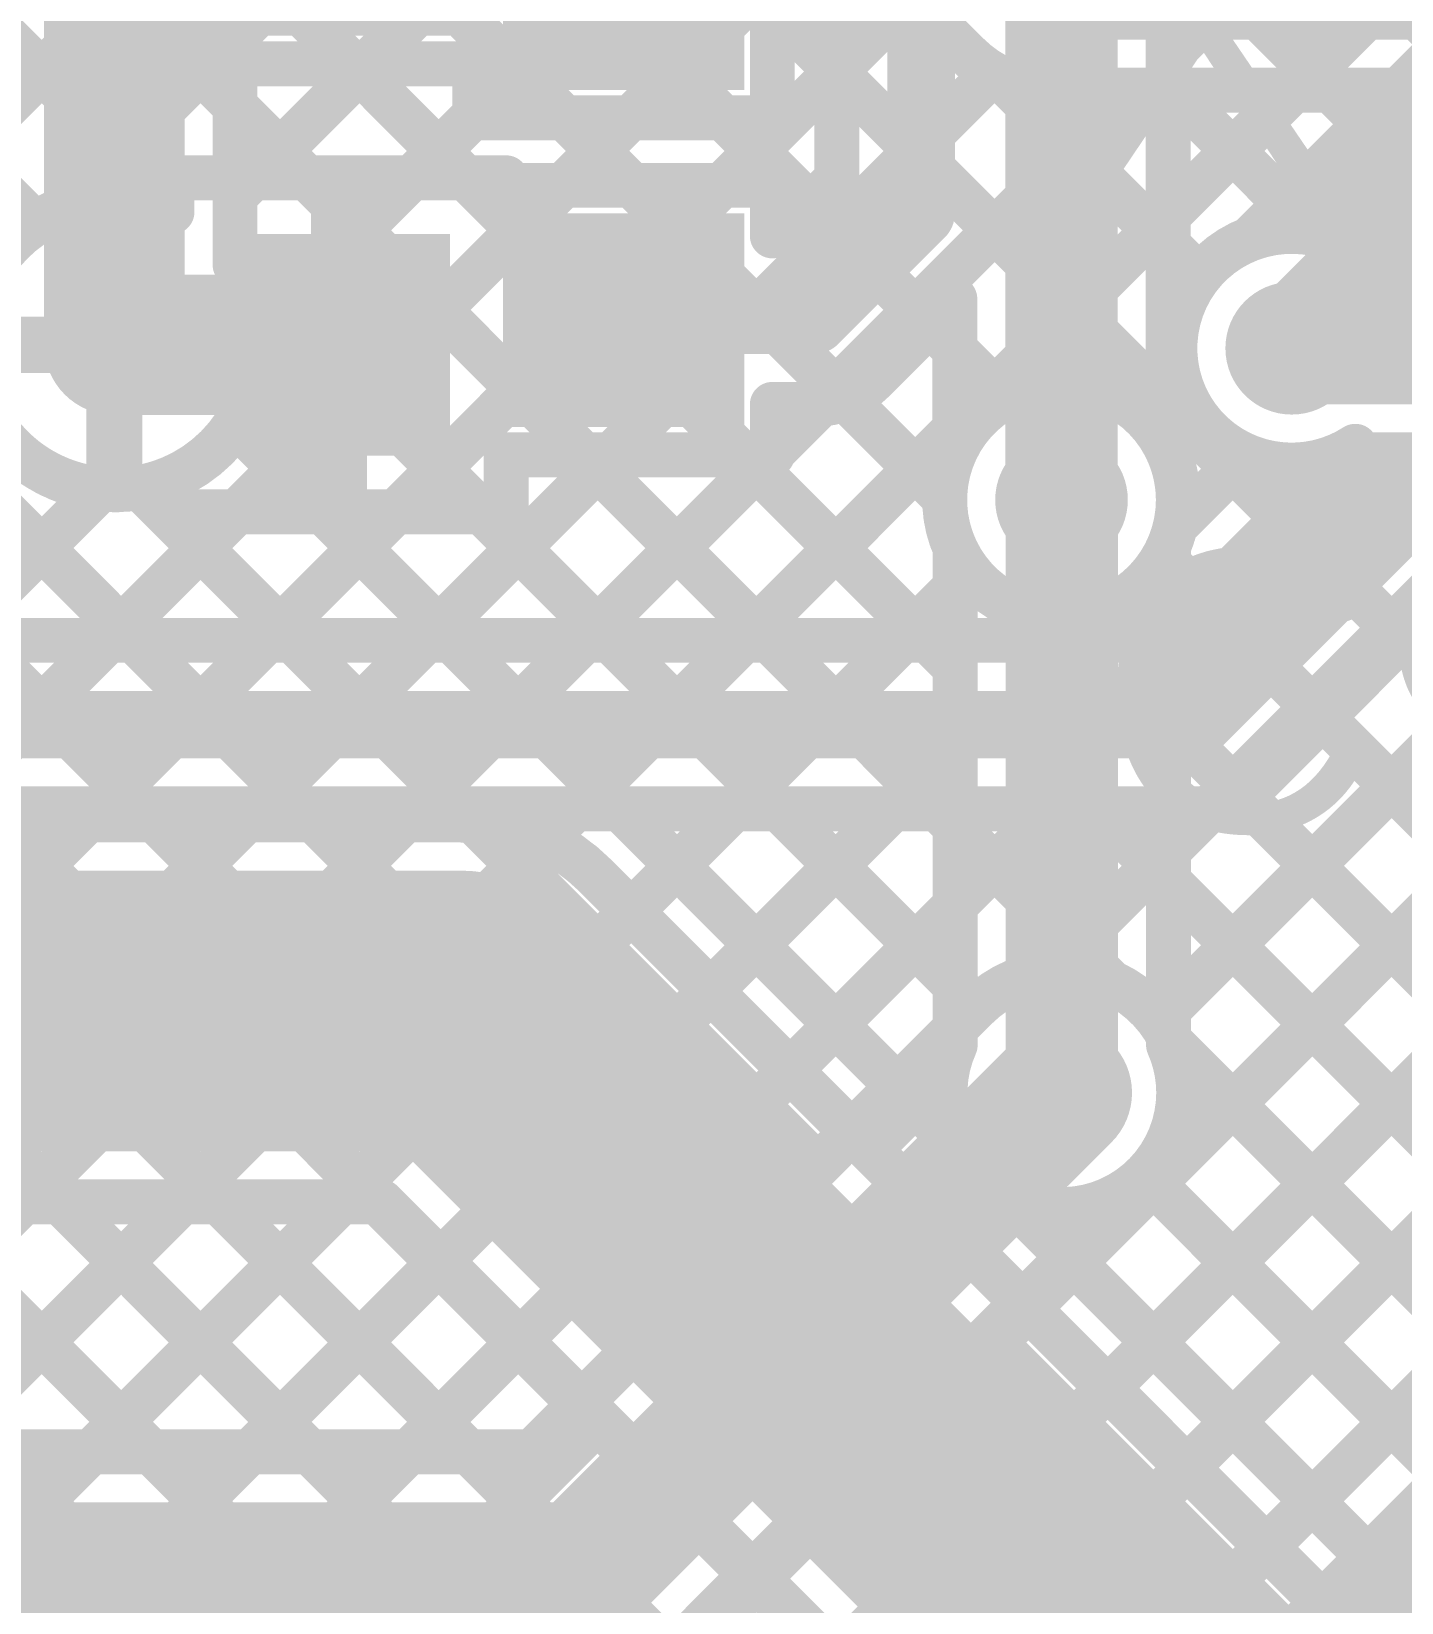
# Model space of a CAD drawing. Header units: millimetres. Extents: x -0.01 to 3.73, y -0.01 to 3.05.
# Drawn here: x 0.1995 to 0.4436, y 2.0347 to 2.3144 of the extents above; entities that cross this region are included whole.
import ezdxf

# ---------------------------------------------------------------- set-up
doc = ezdxf.new("R2010")
doc.units = ezdxf.units.MM
doc.header["$MEASUREMENT"] = 0
for name, color, linetype in [('BottomLayer', 5, 'Continuous'), ('BottomPaste', 16, 'Continuous'), ('BottomSolder', 6, 'Continuous'), ('TopLayer', 1, 'Continuous'), ('TopOverlay', 2, 'Continuous'), ('ViaHoleLayer', 16, 'Continuous')]:
    doc.layers.add(name, color=color, linetype=linetype)
doc.styles.add('Arial', font='', dxfattribs={"height": 0.2})
doc.styles.get('Arial').set_extended_font_data('Arial')

# ---------------------------------------------------------------- blocks, each defined once
blk = doc.blocks.new('R__0603_B_67')
at = {"layer": 'BottomLayer'}
for points in [[(-0.045, -0.0175), (-0.045, 0.0175), (-0.015, 0.0175), (-0.015, -0.0175)], [(0.015, -0.0175), (0.015, 0.0175), (0.045, 0.0175), (0.045, -0.0175)]]:
    blk.add_hatch(color=5, dxfattribs=at).paths.add_polyline_path(points)
at = {"layer": 'BottomPaste'}
for points in [[(-0.045, -0.0175), (-0.045, 0.0175), (-0.015, 0.0175), (-0.015, -0.0175)], [(0.015, -0.0175), (0.015, 0.0175), (0.045, 0.0175), (0.045, -0.0175)]]:
    blk.add_hatch(color=16, dxfattribs=at).paths.add_polyline_path(points)
at = {"layer": 'BottomSolder'}
for points in [[(-0.049, -0.0215), (-0.049, 0.0215), (-0.011, 0.0215), (-0.011, -0.0215)], [(0.011, -0.0215), (0.011, 0.0215), (0.049, 0.0215), (0.049, -0.0215)]]:
    blk.add_hatch(color=6, dxfattribs=at).paths.add_polyline_path(points)
blk = doc.blocks.new('SOT23_3_B_111')
at = {"layer": 'BottomLayer'}
for points in [[(-0.02166, 0.02657), (-0.05316, 0.02657), (-0.05316, 0.05807), (-0.02166, 0.05807)], [(0.05314, 0.02657), (0.02165, 0.02657), (0.02165, 0.05807), (0.05314, 0.05807)], [(0.01574, -0.05807), (-0.01575, -0.05807), (-0.01575, -0.02657), (0.01574, -0.02657)]]:
    blk.add_hatch(color=5, dxfattribs=at).paths.add_polyline_path(points)
at = {"layer": 'BottomPaste'}
for points in [[(-0.02166, 0.02657), (-0.05316, 0.02657), (-0.05316, 0.05807), (-0.02166, 0.05807)], [(0.05314, 0.02657), (0.02165, 0.02657), (0.02165, 0.05807), (0.05314, 0.05807)], [(0.01574, -0.05807), (-0.01575, -0.05807), (-0.01575, -0.02657), (0.01574, -0.02657)]]:
    blk.add_hatch(color=16, dxfattribs=at).paths.add_polyline_path(points)
at = {"layer": 'BottomSolder'}
for points in [[(-0.01766, 0.02257), (-0.05716, 0.02257), (-0.05716, 0.06207), (-0.01766, 0.06207)], [(0.05714, 0.02257), (0.01765, 0.02257), (0.01765, 0.06207), (0.05714, 0.06207)], [(0.01974, -0.06207), (-0.01975, -0.06207), (-0.01975, -0.02257), (0.01974, -0.02257)]]:
    blk.add_hatch(color=6, dxfattribs=at).paths.add_polyline_path(points)

msp = doc.modelspace()

# ---------------------------------------------------------------- hatches: boundary and pattern name
at = {"layer": 'BottomLayer'}
h = msp.add_hatch(color=5, dxfattribs=at)
edge = h.paths.add_edge_path()
edge.add_arc((0.2143, 2.2586), 0.01181, 0, 360)
h = msp.add_hatch(color=5, dxfattribs=at)
edge = h.paths.add_edge_path()
edge.add_arc((0.424, 2.258), 0.01181, 0, 360)
h = msp.add_hatch(color=5, dxfattribs=at)
edge = h.paths.add_edge_path()
edge.add_arc((0.383, 2.231), 0.01181, 0, 360)
h = msp.add_hatch(color=5, dxfattribs=at)
edge = h.paths.add_edge_path()
edge.add_arc((0.38306, 2.12545), 0.01181, 0, 360)
at = {"layer": 'TopLayer'}
h = msp.add_hatch(color=1, dxfattribs=at)
edge = h.paths.add_edge_path()
edge.add_arc((0.2143, 2.2586), 0.01181, 0, 360)
h = msp.add_hatch(color=1, dxfattribs=at)
edge = h.paths.add_edge_path()
edge.add_arc((0.424, 2.258), 0.01181, 0, 360)
h = msp.add_hatch(color=1, dxfattribs=at)
edge = h.paths.add_edge_path()
edge.add_arc((0.383, 2.231), 0.01181, 0, 360)
h = msp.add_hatch(color=1, dxfattribs=at)
edge = h.paths.add_edge_path()
edge.add_arc((0.38306, 2.12545), 0.01181, 0, 360)
at = {"layer": 'ViaHoleLayer'}
h = msp.add_hatch(color=16, dxfattribs=at)
edge = h.paths.add_edge_path()
edge.add_arc((0.2143, 2.2586), 0.00591, 0, 360)
h = msp.add_hatch(color=16, dxfattribs=at)
edge = h.paths.add_edge_path()
edge.add_arc((0.424, 2.258), 0.00591, 0, 360)
h = msp.add_hatch(color=16, dxfattribs=at)
edge = h.paths.add_edge_path()
edge.add_arc((0.383, 2.231), 0.00591, 0, 360)
h = msp.add_hatch(color=16, dxfattribs=at)
edge = h.paths.add_edge_path()
edge.add_arc((0.38306, 2.12545), 0.00591, 0, 360)

# ---------------------------------------------------------------- linework, layer by layer
at = {"layer": 'BottomLayer'}
for points, const_width in [([(0.13467, 2.40224), (0.24856, 2.28835)], 0.008), ([(0.343, 2.28821), (0.343, 2.377)], 0.008), ([(0.358, 2.282), (0.358, 2.377)], 0.012), ([(0.383, 2.231), (0.383, 2.361)], 0.02), ([(0.424, 2.258), (0.524, 2.358)], 0.02), ([(0.22957, 2.30866), (0.22957, 2.35816)], 0.008), ([(0.40603, 2.35716), (0.45116, 2.31203)], 0.008), ([(0.402, 2.23949), (0.402, 2.35313)], 0.008), ([(0.3315, 2.299), (0.3315, 2.347)], 0.008), ([(0.402, 2.3099), (0.4373, 2.3452)], 0.008), ([(0.402, 2.28162), (0.46264, 2.34226)], 0.008), ([(0.19443, 2.30032), (0.22957, 2.33547)], 0.008), ([(0.41657, 2.27744), (0.47637, 2.33724)], 0.008), ([(0.3, 2.328), (0.305, 2.323)], 0.02), ([(0.402, 2.33291), (0.43702, 2.29789)], 0.008), ([(0.407, 2.191), (0.54022, 2.32422)], 0.012), ([(0.3315, 2.31855), (0.343, 2.30705)], 0.008), ([(0.19443, 2.31421), (0.22457, 2.28406)], 0.008), ([(0.093, 1.77463), (0.6276, 2.30922)], 0.008), ([(0.093, 1.74634), (0.65588, 2.30922)], 0.008), ([(0.093, 1.80291), (0.59931, 2.30922)], 0.008), ([(0.093, 1.71806), (0.68417, 2.30922)], 0.008), ([(0.20512, 2.28273), (0.23105, 2.30866)], 0.008), ([(0.22957, 2.30866), (0.2785, 2.30866)], 0.008), ([(0.23903, 2.28835), (0.25934, 2.30866)], 0.008), ([(0.25654, 2.30866), (0.27685, 2.28835)], 0.008), ([(0.2785, 2.299), (0.2785, 2.30866)], 0.008), ([(0.32253, 2.287), (0.343, 2.30747)], 0.008), ([(0.40021, 2.13841), (0.57103, 2.30922)], 0.008), ([(0.41761, 2.1804), (0.54644, 2.30922)], 0.008), ([(0.402, 2.30462), (0.42288, 2.28375)], 0.008), ([(0.26731, 2.28835), (0.2785, 2.29954)], 0.008), ([(0.2785, 2.299), (0.3315, 2.299)], 0.008), ([(0.29425, 2.287), (0.30625, 2.299)], 0.008), ([(0.29449, 2.299), (0.30649, 2.287)], 0.008), ([(0.32277, 2.299), (0.33828, 2.28349)], 0.008), ([(0.22457, 2.28835), (0.28407, 2.28835)], 0.008), ([(0.22457, 2.28228), (0.22457, 2.28835)], 0.008), ([(0.33279, 2.278), (0.343, 2.28821)], 0.008), ([(0.19443, 2.28592), (0.20015, 2.28019)], 0.008), ([(0.25432, 2.2586), (0.25432, 2.28435)], 0.01), ([(0.2785, 2.287), (0.28407, 2.287)], 0.008), ([(0.28407, 2.287), (0.3315, 2.287)], 0.008), ([(0.3315, 2.278), (0.3315, 2.287)], 0.008), ([(0.339, 2.263), (0.358, 2.282)], 0.012), ([(0.2143, 2.2586), (0.2143, 2.28042)], 0.01), ([(0.402, 2.27634), (0.40757, 2.27077)], 0.008), ([(0.15252, 2.27126), (0.21778, 2.206)], 0.008), ([(0.2143, 2.2586), (0.25432, 2.2586)], 0.025), ([(0.305, 2.263), (0.339, 2.263)], 0.012), ([(0.34961, 2.2524), (0.364, 2.26679)], 0.008), ([(0.364, 2.23949), (0.364, 2.26679)], 0.008), ([(0.35949, 2.26228), (0.364, 2.25777)], 0.008), ([(0.19249, 2.2586), (0.2143, 2.2586)], 0.01), ([(0.2143, 2.23679), (0.2143, 2.2586)], 0.01), ([(0.25432, 2.23286), (0.25432, 2.2586)], 0.01), ([(0.3315, 2.2394), (0.34014, 2.24804)], 0.008), ([(0.3315, 2.239), (0.3315, 2.248)], 0.008), ([(0.3315, 2.248), (0.339, 2.248)], 0.008), ([(0.34446, 2.24903), (0.36219, 2.23129)], 0.008), ([(0.402, 2.24805), (0.42242, 2.22763)], 0.008), ([(0.32638, 2.206), (0.364, 2.24362)], 0.008), ([(0.40079, 2.206), (0.43533, 2.24054)], 0.008), ([(0.26981, 2.206), (0.30281, 2.239)], 0.008), ([(0.28407, 2.22886), (0.28407, 2.239)], 0.008), ([(0.28407, 2.239), (0.3315, 2.239)], 0.008), ([(0.29792, 2.239), (0.33092, 2.206)], 0.008), ([(0.2981, 2.206), (0.3311, 2.239)], 0.008), ([(0.3262, 2.239), (0.3592, 2.206)], 0.008), ([(0.40328, 2.22633), (0.41582, 2.23887)], 0.008), ([(0.22457, 2.22886), (0.22457, 2.23493)], 0.008), ([(0.18496, 2.206), (0.21187, 2.23291)], 0.008), ([(0.21886, 2.2332), (0.24606, 2.206)], 0.008), ([(0.21325, 2.206), (0.2361, 2.22886)], 0.008), ([(0.22457, 2.22886), (0.28407, 2.22886)], 0.008), ([(0.24153, 2.206), (0.26439, 2.22886)], 0.008), ([(0.25149, 2.22886), (0.27435, 2.206)], 0.008), ([(0.27978, 2.22886), (0.30263, 2.206)], 0.008), ([(0.3464, 1.95161), (0.62284, 2.22805)], 0.008), ([(0.40108, 2.22069), (0.40828, 2.21349)], 0.008), ([(0.35467, 2.206), (0.36671, 2.21805)], 0.008), ([(0.357, 1.941), (0.63345, 2.21745)], 0.012), ([(0.38295, 2.206), (0.38767, 2.21072)], 0.008), ([(0.38329, 2.21019), (0.38749, 2.206)], 0.008), ([(0.14512, 2.206), (0.40079, 2.206)], 0.008), ([(0.44363, 2.20642), (0.52242, 2.12763)], 0.008), ([(0.104, 2.191), (0.407, 2.191)], 0.012), ([(0.42949, 2.19228), (0.50828, 2.11349)], 0.008), ([(0.41511, 2.17838), (0.49414, 2.09935)], 0.008), ([(0.14006, 2.07625), (0.23981, 2.176)], 0.008), ([(0.14072, 2.176), (0.407, 2.176)], 0.008), ([(0.15667, 2.06457), (0.2681, 2.176)], 0.008), ([(0.16293, 2.176), (0.27743, 2.0615)], 0.008), ([(0.16365, 2.12812), (0.21153, 2.176)], 0.008), ([(0.18188, 2.0615), (0.29638, 2.176)], 0.008), ([(0.19121, 2.176), (0.29721, 2.07)], 0.008), ([(0.21017, 2.0615), (0.32467, 2.176)], 0.008), ([(0.2195, 2.176), (0.31135, 2.08414)], 0.008), ([(0.23845, 2.0615), (0.35295, 2.176)], 0.008), ([(0.24778, 2.176), (0.32549, 2.09829)], 0.008), ([(0.26674, 2.0615), (0.38124, 2.176)], 0.008), ([(0.27606, 2.176), (0.33964, 2.11243)], 0.008), ([(0.30435, 2.176), (0.35378, 2.12657)], 0.008), ([(0.33263, 2.176), (0.36792, 2.14071)], 0.008), ([(0.36092, 2.176), (0.39185, 2.14507)], 0.008), ([(0.38029, 2.14677), (0.40978, 2.17626)], 0.008), ([(0.3892, 2.176), (0.47999, 2.08521)], 0.008), ([(0.16513, 2.14551), (0.24914, 2.0615)], 0.008), ([(0.28871, 2.0615), (0.36786, 2.14065)], 0.008), ([(0.29761, 2.04), (0.38306, 2.12545)], 0.025), ([(0.40268, 2.13424), (0.46585, 2.07107)], 0.008), ([(0.16082, 2.12154), (0.22086, 2.0615)], 0.008), ([(0.31281, 2.0248), (0.39826, 2.11024)], 0.008), ([(0.39832, 2.11031), (0.45171, 2.05692)], 0.008), ([(0.38418, 2.09617), (0.43757, 2.04278)], 0.008), ([(0.37004, 2.08202), (0.42343, 2.02864)], 0.008), ([(0.3559, 2.06788), (0.40928, 2.0145)], 0.008), ([(0.15897, 2.0615), (0.28871, 2.0615)], 0.008), ([(0.34176, 2.05374), (0.39514, 2.00035)], 0.008), ([(0.127, 2.04), (0.29761, 2.04)], 0.025), ([(0.32761, 2.0396), (0.381, 1.98621)], 0.008)]:
    msp.add_lwpolyline(points, dxfattribs=dict(at, const_width=const_width))
for points, const_width in [([(0.3, 2.323, 1), (0.31, 2.323, 1)], 0.01), ([(0.4, 2.3099, 1), (0.404, 2.3099, 1)], 0.004), ([(0.22757, 2.30866, 1), (0.23157, 2.30866, 1)], 0.004), ([(0.22757, 2.30866, 1), (0.23157, 2.30866, 1)], 0.004), ([(0.22905, 2.30866, 1), (0.23305, 2.30866, 1)], 0.004), ([(0.25454, 2.30866, 1), (0.25854, 2.30866, 1)], 0.004), ([(0.25734, 2.30866, 1), (0.26134, 2.30866, 1)], 0.004), ([(0.2765, 2.30866, 1), (0.2805, 2.30866, 1)], 0.004), ([(0.2765, 2.30866, 1), (0.2805, 2.30866, 1)], 0.004), ([(0.341, 2.30747, 1), (0.345, 2.30747, 1)], 0.004), ([(0.341, 2.30705, 1), (0.345, 2.30705, 1)], 0.004), ([(0.4, 2.30462, 1), (0.404, 2.30462, 1)], 0.004), ([(0.2765, 2.29954, 1), (0.2805, 2.29954, 1)], 0.004), ([(0.2765, 2.299, 1), (0.2805, 2.299, 1)], 0.004), ([(0.2765, 2.299, 1), (0.2805, 2.299, 1)], 0.004), ([(0.29249, 2.299, 1), (0.29649, 2.299, 1)], 0.004), ([(0.30425, 2.299, 1), (0.30825, 2.299, 1)], 0.004), ([(0.32077, 2.299, 1), (0.32477, 2.299, 1)], 0.004), ([(0.3295, 2.299, 1), (0.3335, 2.299, 1)], 0.004), ([(0.3295, 2.299, 1), (0.3335, 2.299, 1)], 0.004), ([(0.43502, 2.29789, 1), (0.43902, 2.29789, 1)], 0.004), ([(0.22257, 2.28835, 1), (0.22657, 2.28835, 1)], 0.004), ([(0.22257, 2.28835, 1), (0.22657, 2.28835, 1)], 0.004), ([(0.23703, 2.28835, 1), (0.24103, 2.28835, 1)], 0.004), ([(0.24656, 2.28835, 1), (0.25056, 2.28835, 1)], 0.004), ([(0.26531, 2.28835, 1), (0.26931, 2.28835, 1)], 0.004), ([(0.27485, 2.28835, 1), (0.27885, 2.28835, 1)], 0.004), ([(0.28207, 2.28835, 1), (0.28607, 2.28835, 1)], 0.004), ([(0.341, 2.28821, 1), (0.345, 2.28821, 1)], 0.004), ([(0.341, 2.28821, 1), (0.345, 2.28821, 1)], 0.004), ([(0.25182, 2.28435, 1), (0.25682, 2.28435, 1)], 0.005), ([(0.2765, 2.287, 1), (0.2805, 2.287, 1)], 0.004), ([(0.28207, 2.287, 1), (0.28607, 2.287, 1)], 0.004), ([(0.28207, 2.287, 1), (0.28607, 2.287, 1)], 0.004), ([(0.29225, 2.287, 1), (0.29625, 2.287, 1)], 0.004), ([(0.30449, 2.287, 1), (0.30849, 2.287, 1)], 0.004), ([(0.32053, 2.287, 1), (0.32453, 2.287, 1)], 0.004), ([(0.3295, 2.287, 1), (0.3335, 2.287, 1)], 0.004), ([(0.3295, 2.287, 1), (0.3335, 2.287, 1)], 0.004), ([(0.20312, 2.28273, 1), (0.20712, 2.28273, 1)], 0.004), ([(0.22257, 2.28406, 1), (0.22657, 2.28406, 1)], 0.004), ([(0.22257, 2.28228, 1), (0.22657, 2.28228, 1)], 0.004), ([(0.22257, 2.28228, 1), (0.22657, 2.28228, 1)], 0.004), ([(0.33628, 2.28349, 1), (0.34028, 2.28349, 1)], 0.004), ([(0.355, 2.282, 1), (0.361, 2.282, 1)], 0.006), ([(0.355, 2.282, 1), (0.361, 2.282, 1)], 0.006), ([(0.4, 2.28162, 1), (0.404, 2.28162, 1)], 0.004), ([(0.42088, 2.28375, 1), (0.42488, 2.28375, 1)], 0.004), ([(0.19815, 2.28019, 1), (0.20215, 2.28019, 1)], 0.004), ([(0.2118, 2.28042, 1), (0.2168, 2.28042, 1)], 0.005), ([(0.3295, 2.278, 1), (0.3335, 2.278, 1)], 0.004), ([(0.33079, 2.278, 1), (0.33479, 2.278, 1)], 0.004), ([(0.4, 2.27634, 1), (0.404, 2.27634, 1)], 0.004), ([(0.41457, 2.27744, 1), (0.41857, 2.27744, 1)], 0.004), ([(0.41457, 2.27744, 1), (0.41857, 2.27744, 1)], 0.004), ([(0.40557, 2.27077, 1), (0.40957, 2.27077, 1)], 0.004), ([(0.20805, 2.2586, 1), (0.22055, 2.2586, 1)], 0.0125), ([(0.24807, 2.2586, 1), (0.26057, 2.2586, 1)], 0.0125), ([(0.302, 2.263, 1), (0.308, 2.263, 1)], 0.006), ([(0.336, 2.263, 1), (0.342, 2.263, 1)], 0.006), ([(0.336, 2.263, 1), (0.342, 2.263, 1)], 0.006), ([(0.362, 2.26679, 1), (0.366, 2.26679, 1)], 0.004), ([(0.362, 2.26679, 1), (0.366, 2.26679, 1)], 0.004), ([(0.35749, 2.26228, 1), (0.36149, 2.26228, 1)], 0.004), ([(0.419, 2.258, 1), (0.429, 2.258, 1)], 0.01), ([(0.2118, 2.2586, 1), (0.2168, 2.2586, 1)], 0.005), ([(0.2118, 2.2586, 1), (0.2168, 2.2586, 1)], 0.005), ([(0.2118, 2.2586, 1), (0.2168, 2.2586, 1)], 0.005), ([(0.25182, 2.2586, 1), (0.25682, 2.2586, 1)], 0.005), ([(0.25182, 2.2586, 1), (0.25682, 2.2586, 1)], 0.005), ([(0.362, 2.25777, 1), (0.366, 2.25777, 1)], 0.004), ([(0.3476, 2.25239, 1), (0.3516, 2.25239, 1)], 0.004), ([(0.34761, 2.2524, 1), (0.35161, 2.2524, 1)], 0.004), ([(0.34761, 2.25239, 1), (0.35161, 2.25239, 1)], 0.004), ([(0.3295, 2.248, 1), (0.3335, 2.248, 1)], 0.004), ([(0.3295, 2.248, 1), (0.3335, 2.248, 1)], 0.004), ([(0.337, 2.248, 1), (0.341, 2.248, 1)], 0.004), ([(0.337, 2.248, 1), (0.341, 2.248, 1)], 0.004), ([(0.337, 2.248, 1), (0.341, 2.248, 1)], 0.004), ([(0.33814, 2.24804, 1), (0.34214, 2.24804, 1)], 0.004), ([(0.34246, 2.24903, 1), (0.34646, 2.24903, 1)], 0.004), ([(0.4, 2.24805, 1), (0.404, 2.24805, 1)], 0.004), ([(0.362, 2.24362, 1), (0.366, 2.24362, 1)], 0.004), ([(0.43333, 2.24054, 1), (0.43733, 2.24054, 1)], 0.004), ([(0.43333, 2.24054, 1), (0.43733, 2.24054, 1)], 0.004), ([(0.2118, 2.23679, 1), (0.2168, 2.23679, 1)], 0.005), ([(0.28207, 2.239, 1), (0.28607, 2.239, 1)], 0.004), ([(0.28207, 2.239, 1), (0.28607, 2.239, 1)], 0.004), ([(0.29592, 2.239, 1), (0.29992, 2.239, 1)], 0.004), ([(0.30081, 2.239, 1), (0.30481, 2.239, 1)], 0.004), ([(0.3242, 2.239, 1), (0.3282, 2.239, 1)], 0.004), ([(0.3291, 2.239, 1), (0.3331, 2.239, 1)], 0.004), ([(0.3295, 2.2394, 1), (0.3335, 2.2394, 1)], 0.004), ([(0.3295, 2.239, 1), (0.3335, 2.239, 1)], 0.004), ([(0.3295, 2.239, 1), (0.3335, 2.239, 1)], 0.004), ([(0.362, 2.23949, 1), (0.366, 2.23949, 1)], 0.004), ([(0.362, 2.23949, 1), (0.366, 2.23949, 1)], 0.004), ([(0.378, 2.231, 1), (0.388, 2.231, 1)], 0.01), ([(0.4, 2.23949, 1), (0.404, 2.23949, 1)], 0.004), ([(0.4, 2.23949, 1), (0.404, 2.23949, 1)], 0.004), ([(0.41382, 2.23887, 1), (0.41782, 2.23887, 1)], 0.004), ([(0.22257, 2.23493, 1), (0.22657, 2.23493, 1)], 0.004), ([(0.22257, 2.23493, 1), (0.22657, 2.23493, 1)], 0.004), ([(0.20987, 2.23291, 1), (0.21387, 2.23291, 1)], 0.004), ([(0.21686, 2.2332, 1), (0.22086, 2.2332, 1)], 0.004), ([(0.25182, 2.23286, 1), (0.25682, 2.23286, 1)], 0.005), ([(0.36019, 2.23129, 1), (0.36419, 2.23129, 1)], 0.004), ([(0.22257, 2.22886, 1), (0.22657, 2.22886, 1)], 0.004), ([(0.22257, 2.22886, 1), (0.22657, 2.22886, 1)], 0.004), ([(0.2341, 2.22886, 1), (0.2381, 2.22886, 1)], 0.004), ([(0.24949, 2.22886, 1), (0.25349, 2.22886, 1)], 0.004), ([(0.26239, 2.22886, 1), (0.26639, 2.22886, 1)], 0.004), ([(0.27778, 2.22886, 1), (0.28178, 2.22886, 1)], 0.004), ([(0.28207, 2.22886, 1), (0.28607, 2.22886, 1)], 0.004), ([(0.28207, 2.22886, 1), (0.28607, 2.22886, 1)], 0.004), ([(0.40181, 2.231, 1), (0.40581, 2.231, 1)], 0.004), ([(0.40181, 2.231, 1), (0.40581, 2.231, 1)], 0.004), ([(0.40128, 2.22633, 1), (0.40528, 2.22633, 1)], 0.004), ([(0.42042, 2.22763, 1), (0.42442, 2.22763, 1)], 0.004), ([(0.39908, 2.22069, 1), (0.40308, 2.22069, 1)], 0.004), ([(0.36471, 2.21805, 1), (0.36871, 2.21805, 1)], 0.004), ([(0.40628, 2.21349, 1), (0.41028, 2.21349, 1)], 0.004), ([(0.38129, 2.21019, 1), (0.38529, 2.21019, 1)], 0.004), ([(0.38567, 2.21072, 1), (0.38967, 2.21072, 1)], 0.004), ([(0.21125, 2.206, 1), (0.21525, 2.206, 1)], 0.004), ([(0.21578, 2.206, 1), (0.21978, 2.206, 1)], 0.004), ([(0.23953, 2.206, 1), (0.24353, 2.206, 1)], 0.004), ([(0.24406, 2.206, 1), (0.24806, 2.206, 1)], 0.004), ([(0.26781, 2.206, 1), (0.27181, 2.206, 1)], 0.004), ([(0.27235, 2.206, 1), (0.27635, 2.206, 1)], 0.004), ([(0.2961, 2.206, 1), (0.3001, 2.206, 1)], 0.004), ([(0.30063, 2.206, 1), (0.30463, 2.206, 1)], 0.004), ([(0.32438, 2.206, 1), (0.32838, 2.206, 1)], 0.004), ([(0.32892, 2.206, 1), (0.33292, 2.206, 1)], 0.004), ([(0.35267, 2.206, 1), (0.35667, 2.206, 1)], 0.004), ([(0.3572, 2.206, 1), (0.3612, 2.206, 1)], 0.004), ([(0.38095, 2.206, 1), (0.38495, 2.206, 1)], 0.004), ([(0.38549, 2.206, 1), (0.38949, 2.206, 1)], 0.004), ([(0.39879, 2.206, 1), (0.40279, 2.206, 1)], 0.004), ([(0.39879, 2.206, 1), (0.40279, 2.206, 1)], 0.004), ([(0.44163, 2.20642, 1), (0.44563, 2.20642, 1)], 0.004), ([(0.404, 2.191, 1), (0.41, 2.191, 1)], 0.006), ([(0.404, 2.191, 1), (0.41, 2.191, 1)], 0.006), ([(0.42749, 2.19228, 1), (0.43149, 2.19228, 1)], 0.004), ([(0.41311, 2.17838, 1), (0.41711, 2.17838, 1)], 0.004), ([(0.4156, 2.18039, 1), (0.4196, 2.18039, 1)], 0.004), ([(0.41561, 2.1804, 1), (0.41961, 2.1804, 1)], 0.004), ([(0.41561, 2.18039, 1), (0.41961, 2.18039, 1)], 0.004), ([(0.20953, 2.176, 1), (0.21353, 2.176, 1)], 0.004), ([(0.2175, 2.176, 1), (0.2215, 2.176, 1)], 0.004), ([(0.23781, 2.176, 1), (0.24181, 2.176, 1)], 0.004), ([(0.24578, 2.176, 1), (0.24978, 2.176, 1)], 0.004), ([(0.2661, 2.176, 1), (0.2701, 2.176, 1)], 0.004), ([(0.27406, 2.176, 1), (0.27806, 2.176, 1)], 0.004), ([(0.29438, 2.176, 1), (0.29838, 2.176, 1)], 0.004), ([(0.30235, 2.176, 1), (0.30635, 2.176, 1)], 0.004), ([(0.32267, 2.176, 1), (0.32667, 2.176, 1)], 0.004), ([(0.33063, 2.176, 1), (0.33463, 2.176, 1)], 0.004), ([(0.35095, 2.176, 1), (0.35495, 2.176, 1)], 0.004), ([(0.35892, 2.176, 1), (0.36292, 2.176, 1)], 0.004), ([(0.37924, 2.176, 1), (0.38324, 2.176, 1)], 0.004), ([(0.3872, 2.176, 1), (0.3912, 2.176, 1)], 0.004), ([(0.405, 2.176, 1), (0.409, 2.176, 1)], 0.004), ([(0.405, 2.176, 1), (0.409, 2.176, 1)], 0.004), ([(0.405, 2.176, 1), (0.409, 2.176, 1)], 0.004), ([(0.40778, 2.17626, 1), (0.41178, 2.17626, 1)], 0.004), ([(0.37829, 2.14677, 1), (0.38229, 2.14677, 1)], 0.004), ([(0.38985, 2.14507, 1), (0.39385, 2.14507, 1)], 0.004), ([(0.36586, 2.14065, 1), (0.36986, 2.14065, 1)], 0.004), ([(0.36586, 2.14065, 1), (0.36986, 2.14065, 1)], 0.004), ([(0.36592, 2.14071, 1), (0.36992, 2.14071, 1)], 0.004), ([(0.39821, 2.13841, 1), (0.40221, 2.13841, 1)], 0.004), ([(0.37681, 2.12545, 1), (0.38931, 2.12545, 1)], 0.0125), ([(0.40068, 2.13424, 1), (0.40468, 2.13424, 1)], 0.004), ([(0.35178, 2.12657, 1), (0.35578, 2.12657, 1)], 0.004), ([(0.40256, 2.12545, 1), (0.40656, 2.12545, 1)], 0.004), ([(0.40256, 2.12545, 1), (0.40656, 2.12545, 1)], 0.004), ([(0.33764, 2.11243, 1), (0.34164, 2.11243, 1)], 0.004), ([(0.39626, 2.11024, 1), (0.40026, 2.11024, 1)], 0.004), ([(0.39626, 2.11024, 1), (0.40026, 2.11024, 1)], 0.004), ([(0.39632, 2.11031, 1), (0.40032, 2.11031, 1)], 0.004), ([(0.32349, 2.09829, 1), (0.32749, 2.09829, 1)], 0.004), ([(0.38218, 2.09617, 1), (0.38618, 2.09617, 1)], 0.004), ([(0.30935, 2.08414, 1), (0.31335, 2.08414, 1)], 0.004), ([(0.36804, 2.08202, 1), (0.37204, 2.08202, 1)], 0.004), ([(0.29521, 2.07, 1), (0.29921, 2.07, 1)], 0.004), ([(0.3539, 2.06788, 1), (0.3579, 2.06788, 1)], 0.004), ([(0.20817, 2.0615, 1), (0.21217, 2.0615, 1)], 0.004), ([(0.21886, 2.0615, 1), (0.22286, 2.0615, 1)], 0.004), ([(0.23645, 2.0615, 1), (0.24045, 2.0615, 1)], 0.004), ([(0.24714, 2.0615, 1), (0.25114, 2.0615, 1)], 0.004), ([(0.26474, 2.0615, 1), (0.26874, 2.0615, 1)], 0.004), ([(0.27543, 2.0615, 1), (0.27943, 2.0615, 1)], 0.004), ([(0.28671, 2.0615, 1), (0.29071, 2.0615, 1)], 0.004), ([(0.28671, 2.0615, 1), (0.29071, 2.0615, 1)], 0.004), ([(0.33976, 2.05374, 1), (0.34376, 2.05374, 1)], 0.004), ([(0.29136, 2.04, 1), (0.30386, 2.04, 1)], 0.0125), ([(0.29136, 2.04, 1), (0.30386, 2.04, 1)], 0.0125), ([(0.43557, 2.04278, 1), (0.43957, 2.04278, 1)], 0.004), ([(0.32561, 2.0396, 1), (0.32961, 2.0396, 1)], 0.004)]:
    msp.add_lwpolyline(points, format="xyb", close=True, dxfattribs=dict(at, const_width=const_width))
at = {"layer": 'BottomLayer', "const_width": 0.008}
for points in [[(0.19443, 2.27507, -0.333684), (0.22457, 2.28228)], [(0.43533, 2.24054, -1.111278), (0.41657, 2.27744)], [(0.22457, 2.23493, -0.718677), (0.1918, 2.27126)], [(0.3496, 2.25239, -0.198764), (0.339, 2.248)], [(0.34961, 2.25239, -0.198912), (0.339, 2.248)], [(0.40381, 2.231, -1.235776), (0.364, 2.23949)], [(0.402, 2.23949, -0.105456), (0.40381, 2.231)], [(0.41761, 2.18039, -0.198912), (0.407, 2.176)], [(0.4176, 2.18039, -0.198764), (0.407, 2.176)], [(0.36786, 2.14065, -0.668179), (0.40456, 2.12545)], [(0.40456, 2.12545, -0.198912), (0.39826, 2.11024)]]:
    msp.add_lwpolyline(points, format="xyb", dxfattribs=at)
at = {"layer": 'TopLayer'}
for points, const_width in [([(0.2143, 2.2586), (0.2143, 2.4016)], 0.025), ([(0.3054, 2.4016), (0.38154, 2.32546)], 0.025), ([(0.2358, 2.27289), (0.2358, 2.3801)], 0.008), ([(0.24167, 2.3801), (0.37269, 2.24908)], 0.008), ([(0.26995, 2.3801), (0.474, 2.17605)], 0.008), ([(0.29649, 2.3801), (0.36633, 2.31026)], 0.008), ([(0.2358, 2.31341), (0.29949, 2.3771)], 0.008), ([(0.2358, 2.28512), (0.31364, 2.36296)], 0.008), ([(0.2358, 2.35769), (0.36219, 2.23129)], 0.008), ([(0.24, 2.26103), (0.32778, 2.34882)], 0.008), ([(0.18125, 2.174), (0.34192, 2.33467)], 0.008), ([(0.38154, 2.32546), (0.49369, 2.32546)], 0.025), ([(0.2358, 2.3294), (0.36406, 2.20114)], 0.008), ([(0.20953, 2.174), (0.35606, 2.32053)], 0.008), ([(0.23781, 2.174), (0.37071, 2.30689)], 0.008), ([(0.2661, 2.174), (0.39606, 2.30396)], 0.008), ([(0.29093, 2.17055), (0.42435, 2.30396)], 0.008), ([(0.37228, 2.30606), (0.40757, 2.27077)], 0.008), ([(0.38154, 2.30396), (0.45213, 2.30396)], 0.008), ([(0.40266, 2.30396), (0.42825, 2.27837)], 0.008), ([(0.43094, 2.30396), (0.45713, 2.27777)], 0.008), ([(0.12198, 2.3018), (0.24978, 2.174)], 0.008), ([(0.2358, 2.30112), (0.36406, 2.17286)], 0.008), ([(0.42723, 2.27856), (0.45213, 2.30347)], 0.008), ([(0.43249, 2.277), (0.45713, 2.277)], 0.008), ([(0.2359, 2.27273), (0.36406, 2.14457)], 0.008), ([(0.424, 2.258), (0.49316, 2.258)], 0.02), ([(0.19249, 2.2586), (0.2143, 2.2586)], 0.01), ([(0.2143, 2.2586), (0.23611, 2.2586)], 0.01), ([(0.2143, 2.23679), (0.2143, 2.2586)], 0.01), ([(0.39595, 2.24729), (0.40344, 2.25477)], 0.008), ([(0.23589, 2.24446), (0.3647, 2.11565)], 0.008), ([(0.383, 2.231), (0.38306, 2.23094)], 0.02), ([(0.38306, 2.12545), (0.38306, 2.23094)], 0.02), ([(0.40206, 2.19682), (0.44424, 2.239)], 0.008), ([(0.40328, 2.22633), (0.41582, 2.23887)], 0.008), ([(0.43249, 2.239), (0.45713, 2.239)], 0.008), ([(0.43934, 2.239), (0.474, 2.20434)], 0.008), ([(0.15296, 2.174), (0.21187, 2.23291)], 0.008), ([(0.21886, 2.2332), (0.27813, 2.17393)], 0.008), ([(0.16447, 2.23103), (0.2215, 2.174)], 0.008), ([(0.40206, 2.16854), (0.45943, 2.22591)], 0.008), ([(0.36406, 2.13394), (0.36406, 2.22238)], 0.008), ([(0.40206, 2.13394), (0.40206, 2.22264)], 0.008), ([(0.40206, 2.21971), (0.54685, 2.07492)], 0.008), ([(0.30638, 2.15771), (0.36406, 2.21539)], 0.008), ([(0.40206, 2.14025), (0.474, 2.2122)], 0.008), ([(0.40206, 2.19143), (0.67661, 1.91687)], 0.008), ([(0.32052, 2.14357), (0.36406, 2.18711)], 0.008), ([(0.37709, 2.087), (0.474, 2.18391)], 0.008), ([(0.14512, 2.174), (0.276, 2.174)], 0.008), ([(0.39123, 2.07285), (0.49337, 2.175)], 0.008), ([(0.40537, 2.05871), (0.52166, 2.175)], 0.008), ([(0.41951, 2.04457), (0.54544, 2.1705)], 0.008), ([(0.30008, 2.164), (0.495, 1.96908)], 0.008), ([(0.40206, 2.16314), (0.64833, 1.91687)], 0.008), ([(0.127, 2.14), (0.276, 2.14)], 0.05), ([(0.276, 2.14), (0.471, 1.945)], 0.05), ([(0.33466, 2.12942), (0.36406, 2.15882)], 0.008), ([(0.43365, 2.03043), (0.54685, 2.14363)], 0.008), ([(0.40206, 2.13486), (0.62004, 1.91687)], 0.008), ([(0.3488, 2.11528), (0.36256, 2.12904)], 0.008), ([(0.36294, 2.10114), (0.37059, 2.10878)], 0.008), ([(0.39784, 2.1108), (0.59176, 1.91687)], 0.008), ([(0.14512, 2.106), (0.26192, 2.106)], 0.008), ([(0.14807, 2.106), (0.40402, 1.85005)], 0.008), ([(0.15667, 2.06457), (0.1981, 2.106)], 0.008), ([(0.161, 2.01233), (0.25467, 2.106)], 0.008), ([(0.16522, 2.04484), (0.22638, 2.106)], 0.008), ([(0.17636, 2.106), (0.41144, 1.87092)], 0.008), ([(0.20464, 2.106), (0.42371, 1.88694)], 0.008), ([(0.23293, 2.106), (0.437, 1.90193)], 0.008), ([(0.26121, 2.106), (0.437, 1.93021)], 0.008), ([(0.26192, 2.106), (0.437, 1.93092)], 0.008), ([(0.37326, 2.10708), (0.57194, 1.90841)], 0.008), ([(0.161, 1.98405), (0.27243, 2.09548)], 0.008), ([(0.161, 1.95576), (0.28658, 2.08134)], 0.008), ([(0.161, 1.92748), (0.30072, 2.0672)], 0.008), ([(0.161, 1.8992), (0.31486, 2.05306)], 0.008), ([(0.161, 1.87091), (0.329, 2.03891)], 0.008)]:
    msp.add_lwpolyline(points, dxfattribs=dict(at, const_width=const_width))
for points, const_width in [([(0.37529, 2.32546, 1), (0.38779, 2.32546, 1)], 0.0125), ([(0.37529, 2.32546, 1), (0.38779, 2.32546, 1)], 0.0125), ([(0.2338, 2.31341, 1), (0.2378, 2.31341, 1)], 0.004), ([(0.36433, 2.31026, 1), (0.36833, 2.31026, 1)], 0.004), ([(0.36433, 2.31026, 1), (0.36833, 2.31026, 1)], 0.004), ([(0.36433, 2.31026, 1), (0.36833, 2.31026, 1)], 0.004), ([(0.36871, 2.30689, 1), (0.37271, 2.30689, 1)], 0.004), ([(0.37028, 2.30606, 1), (0.37428, 2.30606, 1)], 0.004), ([(0.37954, 2.30396, 1), (0.38354, 2.30396, 1)], 0.004), ([(0.37954, 2.30396, 1), (0.38354, 2.30396, 1)], 0.004), ([(0.37954, 2.30396, 1), (0.38354, 2.30396, 1)], 0.004), ([(0.39406, 2.30396, 1), (0.39806, 2.30396, 1)], 0.004), ([(0.40066, 2.30396, 1), (0.40466, 2.30396, 1)], 0.004), ([(0.42235, 2.30396, 1), (0.42635, 2.30396, 1)], 0.004), ([(0.42894, 2.30396, 1), (0.43294, 2.30396, 1)], 0.004), ([(0.2338, 2.30112, 1), (0.2378, 2.30112, 1)], 0.004), ([(0.2338, 2.28512, 1), (0.2378, 2.28512, 1)], 0.004), ([(0.42523, 2.27856, 1), (0.42923, 2.27856, 1)], 0.004), ([(0.42625, 2.27837, 1), (0.43025, 2.27837, 1)], 0.004), ([(0.43049, 2.277, 1), (0.43449, 2.277, 1)], 0.004), ([(0.43049, 2.277, 1), (0.43449, 2.277, 1)], 0.004), ([(0.2338, 2.27289, 1), (0.2378, 2.27289, 1)], 0.004), ([(0.2338, 2.27289, 1), (0.2378, 2.27289, 1)], 0.004), ([(0.2339, 2.27273, 1), (0.2379, 2.27273, 1)], 0.004), ([(0.40557, 2.27077, 1), (0.40957, 2.27077, 1)], 0.004), ([(0.20805, 2.2586, 1), (0.22055, 2.2586, 1)], 0.0125), ([(0.419, 2.258, 1), (0.429, 2.258, 1)], 0.01), ([(0.2118, 2.2586, 1), (0.2168, 2.2586, 1)], 0.005), ([(0.2118, 2.2586, 1), (0.2168, 2.2586, 1)], 0.005), ([(0.2118, 2.2586, 1), (0.2168, 2.2586, 1)], 0.005), ([(0.23361, 2.2586, 1), (0.23861, 2.2586, 1)], 0.005), ([(0.238, 2.26103, 1), (0.242, 2.26103, 1)], 0.004), ([(0.23811, 2.2586, 1), (0.24211, 2.2586, 1)], 0.004), ([(0.23811, 2.2586, 1), (0.24211, 2.2586, 1)], 0.004), ([(0.40144, 2.25477, 1), (0.40544, 2.25477, 1)], 0.004), ([(0.37069, 2.24908, 1), (0.37469, 2.24908, 1)], 0.004), ([(0.39395, 2.24729, 1), (0.39795, 2.24729, 1)], 0.004), ([(0.23389, 2.24446, 1), (0.23789, 2.24446, 1)], 0.004), ([(0.2118, 2.23679, 1), (0.2168, 2.23679, 1)], 0.005), ([(0.378, 2.231, 1), (0.388, 2.231, 1)], 0.01), ([(0.37806, 2.23094, 1), (0.38806, 2.23094, 1)], 0.01), ([(0.37806, 2.23094, 1), (0.38806, 2.23094, 1)], 0.01), ([(0.41382, 2.23887, 1), (0.41782, 2.23887, 1)], 0.004), ([(0.43049, 2.239, 1), (0.43449, 2.239, 1)], 0.004), ([(0.43049, 2.239, 1), (0.43449, 2.239, 1)], 0.004), ([(0.43734, 2.239, 1), (0.44134, 2.239, 1)], 0.004), ([(0.44224, 2.239, 1), (0.44624, 2.239, 1)], 0.004), ([(0.20987, 2.23291, 1), (0.21387, 2.23291, 1)], 0.004), ([(0.21686, 2.2332, 1), (0.22086, 2.2332, 1)], 0.004), ([(0.36019, 2.23129, 1), (0.36419, 2.23129, 1)], 0.004), ([(0.40181, 2.231, 1), (0.40581, 2.231, 1)], 0.004), ([(0.40181, 2.231, 1), (0.40581, 2.231, 1)], 0.004), ([(0.40128, 2.22633, 1), (0.40528, 2.22633, 1)], 0.004), ([(0.36206, 2.22238, 1), (0.36606, 2.22238, 1)], 0.004), ([(0.36206, 2.22238, 1), (0.36606, 2.22238, 1)], 0.004), ([(0.40006, 2.22264, 1), (0.40406, 2.22264, 1)], 0.004), ([(0.40006, 2.22264, 1), (0.40406, 2.22264, 1)], 0.004), ([(0.40006, 2.21971, 1), (0.40406, 2.21971, 1)], 0.004), ([(0.36206, 2.21539, 1), (0.36606, 2.21539, 1)], 0.004), ([(0.36206, 2.20114, 1), (0.36606, 2.20114, 1)], 0.004), ([(0.40006, 2.19682, 1), (0.40406, 2.19682, 1)], 0.004), ([(0.40006, 2.19143, 1), (0.40406, 2.19143, 1)], 0.004), ([(0.36206, 2.18711, 1), (0.36606, 2.18711, 1)], 0.004), ([(0.20753, 2.174, 1), (0.21153, 2.174, 1)], 0.004), ([(0.2195, 2.174, 1), (0.2235, 2.174, 1)], 0.004), ([(0.23581, 2.174, 1), (0.23981, 2.174, 1)], 0.004), ([(0.24778, 2.174, 1), (0.25178, 2.174, 1)], 0.004), ([(0.2641, 2.174, 1), (0.2681, 2.174, 1)], 0.004), ([(0.274, 2.174, 1), (0.278, 2.174, 1)], 0.004), ([(0.274, 2.174, 1), (0.278, 2.174, 1)], 0.004), ([(0.274, 2.174, 1), (0.278, 2.174, 1)], 0.004), ([(0.27613, 2.17393, 1), (0.28013, 2.17393, 1)], 0.004), ([(0.36206, 2.17286, 1), (0.36606, 2.17286, 1)], 0.004), ([(0.28893, 2.17055, 1), (0.29293, 2.17055, 1)], 0.004), ([(0.40006, 2.16854, 1), (0.40406, 2.16854, 1)], 0.004), ([(0.29804, 2.16404, 1), (0.30204, 2.16404, 1)], 0.004), ([(0.29808, 2.164, 1), (0.30208, 2.164, 1)], 0.004), ([(0.29808, 2.164, 1), (0.30208, 2.164, 1)], 0.004), ([(0.40006, 2.16314, 1), (0.40406, 2.16314, 1)], 0.004), ([(0.2635, 2.14, 1), (0.2885, 2.14, 1)], 0.025), ([(0.2635, 2.14, 1), (0.2885, 2.14, 1)], 0.025), ([(0.36206, 2.15882, 1), (0.36606, 2.15882, 1)], 0.004), ([(0.30438, 2.15771, 1), (0.30838, 2.15771, 1)], 0.004), ([(0.36206, 2.14457, 1), (0.36606, 2.14457, 1)], 0.004), ([(0.31852, 2.14357, 1), (0.32252, 2.14357, 1)], 0.004), ([(0.40006, 2.14025, 1), (0.40406, 2.14025, 1)], 0.004), ([(0.36206, 2.13394, 1), (0.36606, 2.13394, 1)], 0.004), ([(0.36206, 2.13394, 1), (0.36606, 2.13394, 1)], 0.004), ([(0.40006, 2.13486, 1), (0.40406, 2.13486, 1)], 0.004), ([(0.40006, 2.13394, 1), (0.40406, 2.13394, 1)], 0.004), ([(0.40006, 2.13394, 1), (0.40406, 2.13394, 1)], 0.004), ([(0.37806, 2.12545, 1), (0.38806, 2.12545, 1)], 0.01), ([(0.33266, 2.12942, 1), (0.33666, 2.12942, 1)], 0.004), ([(0.36056, 2.12904, 1), (0.36456, 2.12904, 1)], 0.004), ([(0.40187, 2.12545, 1), (0.40587, 2.12545, 1)], 0.004), ([(0.40187, 2.12545, 1), (0.40587, 2.12545, 1)], 0.004), ([(0.3468, 2.11528, 1), (0.3508, 2.11528, 1)], 0.004), ([(0.3627, 2.11565, 1), (0.3667, 2.11565, 1)], 0.004), ([(0.36859, 2.10878, 1), (0.37259, 2.10878, 1)], 0.004), ([(0.39584, 2.1108, 1), (0.39984, 2.1108, 1)], 0.004), ([(0.1961, 2.106, 1), (0.2001, 2.106, 1)], 0.004), ([(0.20264, 2.106, 1), (0.20664, 2.106, 1)], 0.004), ([(0.22438, 2.106, 1), (0.22838, 2.106, 1)], 0.004), ([(0.23093, 2.106, 1), (0.23493, 2.106, 1)], 0.004), ([(0.25267, 2.106, 1), (0.25667, 2.106, 1)], 0.004), ([(0.25921, 2.106, 1), (0.26321, 2.106, 1)], 0.004), ([(0.25992, 2.106, 1), (0.26392, 2.106, 1)], 0.004), ([(0.25992, 2.106, 1), (0.26392, 2.106, 1)], 0.004), ([(0.37126, 2.10708, 1), (0.37526, 2.10708, 1)], 0.004), ([(0.36094, 2.10114, 1), (0.36494, 2.10114, 1)], 0.004), ([(0.27043, 2.09548, 1), (0.27443, 2.09548, 1)], 0.004), ([(0.37509, 2.087, 1), (0.37909, 2.087, 1)], 0.004), ([(0.28458, 2.08134, 1), (0.28858, 2.08134, 1)], 0.004), ([(0.38923, 2.07285, 1), (0.39323, 2.07285, 1)], 0.004), ([(0.29872, 2.0672, 1), (0.30272, 2.0672, 1)], 0.004), ([(0.40337, 2.05871, 1), (0.40737, 2.05871, 1)], 0.004), ([(0.31286, 2.05306, 1), (0.31686, 2.05306, 1)], 0.004), ([(0.41751, 2.04457, 1), (0.42151, 2.04457, 1)], 0.004), ([(0.327, 2.03891, 1), (0.331, 2.03891, 1)], 0.004)]:
    msp.add_lwpolyline(points, format="xyb", close=True, dxfattribs=dict(at, const_width=const_width))
at = {"layer": 'TopLayer', "const_width": 0.008}
for points in [[(0.38154, 2.30396, -0.198912), (0.36633, 2.31026)], [(0.38154, 2.30396, -0.198912), (0.36633, 2.31026)], [(0.43249, 2.239, -1.542213), (0.43249, 2.277)], [(0.24011, 2.2586, -1.346429), (0.1928, 2.27289)], [(0.2358, 2.27289, -0.147641), (0.24011, 2.2586)], [(0.36406, 2.22238, -1.24009), (0.40381, 2.231)], [(0.40381, 2.231, -0.103707), (0.40206, 2.22264)], [(0.276, 2.174, -0.199327), (0.30008, 2.164)], [(0.276, 2.174, -0.198912), (0.30004, 2.16404)], [(0.40387, 2.12545, -1.235776), (0.36406, 2.13394)], [(0.40206, 2.13394, -0.105456), (0.40387, 2.12545)]]:
    msp.add_lwpolyline(points, format="xyb", dxfattribs=at)

# ---------------------------------------------------------------- block references
for name, p, rotation in [('SOT23_3_B_111', (0.212, 2.296), 270), ('R__0603_B_67', (0.305, 2.293), 90)]:
    msp.add_blockref(name, p, dxfattribs=dict(rotation=rotation))

# ---------------------------------------------------------------- texts
at = {"layer": 'TopOverlay', "style": 'Arial'}
for s, p in [('X1', (0.38468, 2.28901)), ('C9', (0.38935, 2.17201))]:
    msp.add_text(s, height=0.05, dxfattribs=at).set_placement(p)

doc.saveas('drawing.dxf')
